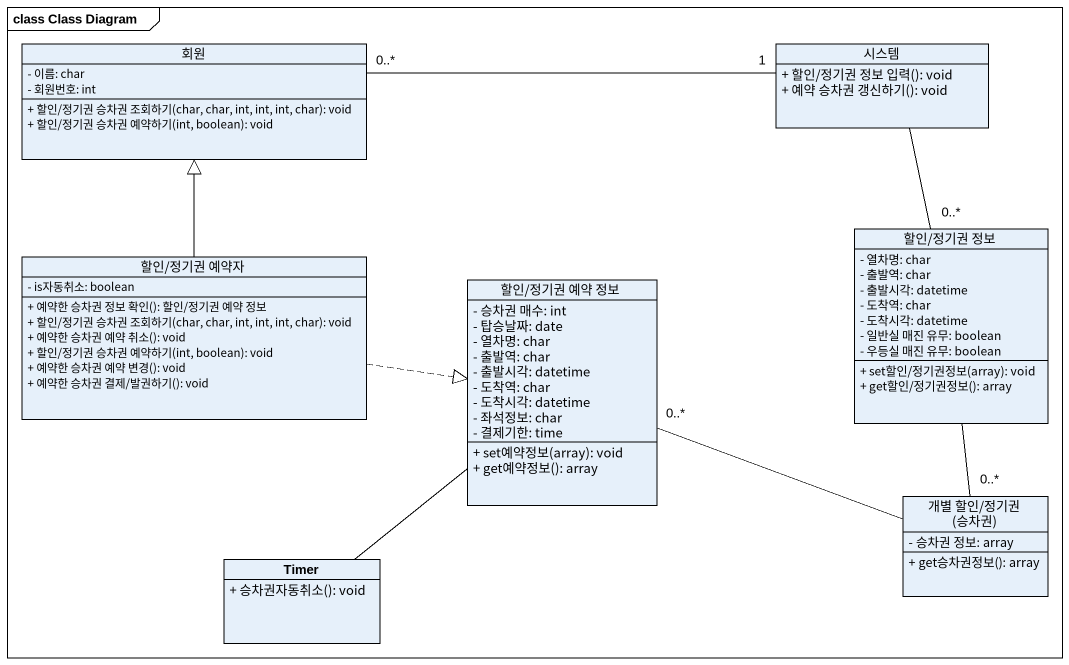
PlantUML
@startuml
mainframe class Class Diagram
hide circle
hide empty members
skinparam classAttributeIconSize 0
class 회원 {
  - 이름: char
  - 회원번호: int
  + 할인/정기권 승차권 조회하기(char, char, int, int, int, char): void
  + 할인/정기권 승차권 예약하기(int, boolean): void
}
class 시스템 {
  + 할인/정기권 정보 입력(): void
  + 예약 승차권 갱신하기(): void
}
class "할인/정기권 예약자" as 할인_정기권_예약자 {
  - is자동취소: boolean
  + 예약한 승차권 정보 확인(): 할인/정기권 예약 정보
  + 할인/정기권 승차권 조회하기(char, char, int, int, int, char): void
  + 예약한 승차권 예약 취소(): void
  + 할인/정기권 승차권 예약하기(int, boolean): void
  + 예약한 승차권 예약 변경(): void
  + 예약한 승차권 결제/발권하기(): void
}
class "할인/정기권 정보" as 할인_정기권_정보 {
  - 열차명: char
  - 출발역: char
  - 출발시각: datetime
  - 도착역: char
  - 도착시각: datetime
  - 일반실 매진 유무: boolean
  - 우등실 매진 유무: boolean
  + set할인/정기권정보(array): void
  + get할인/정기권정보(): array
}
class "할인/정기권 예약 정보" as 할인_정기권_예약_정보 {
  - 승차권 매수: int
  - 탑승날짜: date
  - 열차명: char
  - 출발역: char
  - 출발시각: datetime
  - 도착역: char
  - 도착시각: datetime
  - 좌석정보: char
  - 결제기한: time
  + set예약정보(array): void
  + get예약정보(): array
}
class "개별 할인/정기권 (승차권)" as 개별_할인_정기권_승차권 {
  - 승차권 정보: array
  + get승차권정보(): array
}
class Timer {
  + 승차권자동취소(): void
}
회원 "0..*" -right- "1" 시스템
시스템 -- "0..*" 할인_정기권_정보
할인_정기권_예약자 -up-|> 회원
할인_정기권_예약자 .right.|> 할인_정기권_예약_정보
할인_정기권_정보 -- "0..*" 개별_할인_정기권_승차권
개별_할인_정기권_승차권 -left- "0..*" 할인_정기권_예약_정보
Timer -up- 할인_정기권_예약_정보
@enduml
